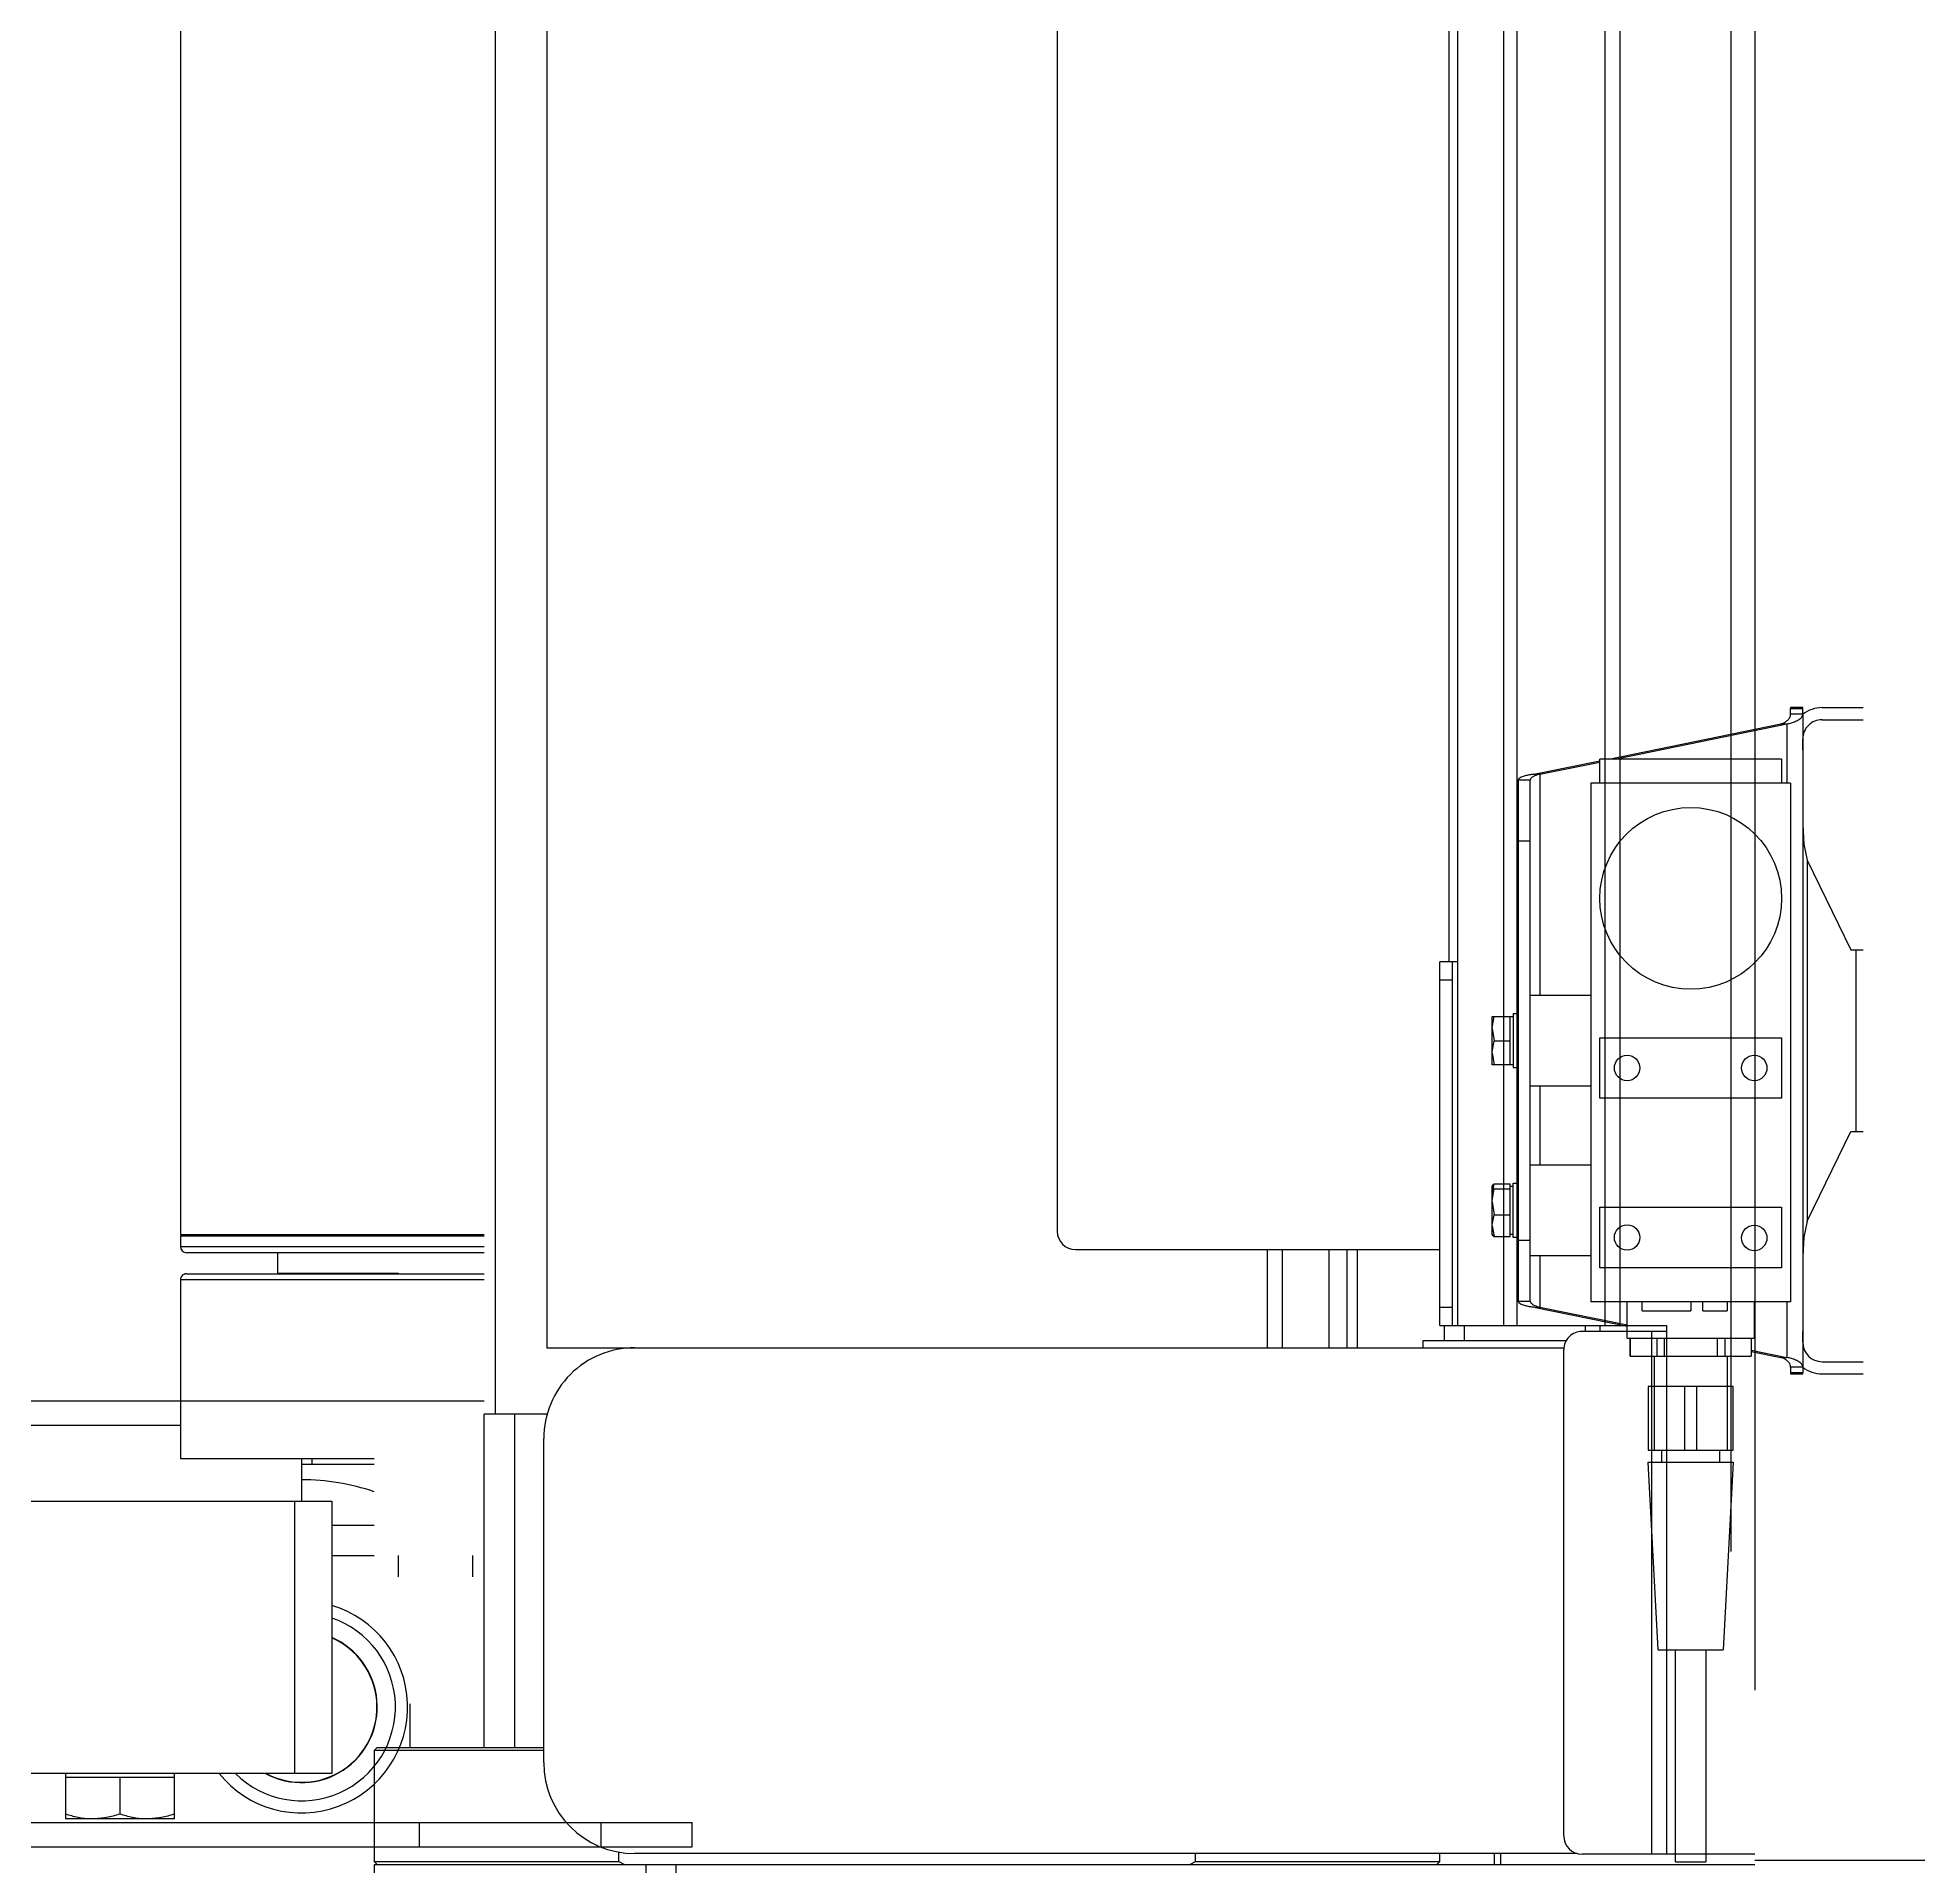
# Model space of a CAD drawing. Header units: inches. Extents: x -955375 to 106222, y -96450 to 64845.
# Drawn here: x 8851.3 to 9161.9, y 26916.3 to 27218.2 of the extents above; entities that cross this region are included whole.
import ezdxf

# ---------------------------------------------------------------- set-up
doc = ezdxf.new("R2010")
doc.units = ezdxf.units.IN
doc.header["$MEASUREMENT"] = 0
doc.linetypes.add('CONTINUA', pattern=[0])
doc.layers.add('ACHUTECH', color=24, linetype='Continuous', lineweight=18)
doc.layers.add('DIBUJO', color=2, linetype='Continuous')
doc.layers.add('P-EQUIPO NUEVO', color=134, linetype='Continuous')
doc.styles.get("Standard").update_dxf_attribs({"font": 'isocp2.shx'})
doc.dimstyles.new('SUPERPEQUEÑA', dxfattribs={"dimtxt": 0.1, "dimasz": 0.05, "dimexe": 0.1, "dimexo": 0.15, "dimgap": 0.05, "dimtad": 1, "dimzin": 0, "dimdsep": 46, "dimtxsty": 'Standard', "dimblk1": 'CRUZZ', "dimblk2": 'CRUZZ', "dimsah": 1, "dimcen": 0.03, "dimse1": 1, "dimse2": 1, "dimclrd": 109, "dimclre": 4, "dimclrt": 173, "dimadec": 0, "dimazin": 0, "dimtfac": 1, "dimtix": 1, "dimtmove": 1, "dimatfit": 3, "dimldrblk": 'CRUZZ', "dimfxl": 1, "dimtolj": 1, "dimtzin": 0, "dimlwd": -1, "dimarcsym": 0})

# ---------------------------------------------------------------- blocks, each defined once
blk = doc.blocks.new('CRUZ')
at = {"layer": 'DIBUJO', "color": 7, "lineweight": -3}
for p, q in [((-0.22, 0), (0.22, 0)), ((0, 0.22), (0, -0.22))]:
    blk.add_line(p, q, dxfattribs=at)
at = {"layer": 'DIBUJO', "color": 7, "lineweight": -3, "const_width": 0.05}
blk.add_lwpolyline([(-0.03, 0, 1), (0.03, 0, 1)], format="xyb", close=True, dxfattribs=at)
blk = doc.blocks.new('CRUZZ')
at = {"layer": 'DIBUJO', "color": 3, "xscale": 10, "yscale": 10, "zscale": 10}
blk.add_blockref('CRUZ', (0, 0), dxfattribs=at)
blk = doc.blocks.new('*D185')
at = {"layer": 'ACHUTECH', "color": 7, "ltscale": 500, "transparency": 16777216}
blk.add_line((5118.65, 54499.15), (5118.65, 25409.93), dxfattribs=at)
at = {"layer": 'Defpoints', "color": 0, "linetype": 'CONTINUA', "ltscale": 500, "transparency": 16777216}
for p in [(26169.23, 54499.2), (5118.65, 25409.88), (6592.24, 25409.88)]:
    blk.add_point(p, dxfattribs=at)
at = {"layer": 'ACHUTECH', "color": 7, "linetype": 'CONTINUA', "ltscale": 500, "transparency": 16777216, "xscale": 0.05, "yscale": 0.05, "zscale": 0.05}
for p, rotation in [((5118.65, 54499.2), 90), ((5118.65, 25409.88), 270)]:
    blk.add_blockref('CRUZZ', p, dxfattribs=dict(at, rotation=rotation))
at = {"layer": 'ACHUTECH', "color": 7, "linetype": 'CONTINUA', "lineweight": 13, "ltscale": 500, "transparency": 16777216, "insert": (5118.56, 39954.54), "char_height": 0.15, "attachment_point": 5, "rotation": 90}
blk.add_mtext('\\A1;29089.32', dxfattribs=at)
blk = doc.blocks.new('*D201')
at = {"layer": 'ACHUTECH', "color": 7, "ltscale": 500, "transparency": 16777216}
blk.add_line((4340.12, 59153.03), (4340.12, 15437.33), dxfattribs=at)
at = {"layer": 'Defpoints', "color": 0, "linetype": 'CONTINUA', "ltscale": 500, "transparency": 16777216}
for p in [(21639.15, 59153.08), (4340.12, 15437.28), (6285.39, 15437.28)]:
    blk.add_point(p, dxfattribs=at)
at = {"layer": 'ACHUTECH', "color": 7, "linetype": 'CONTINUA', "ltscale": 500, "transparency": 16777216, "xscale": 0.05, "yscale": 0.05, "zscale": 0.05}
for p, rotation in [((4340.12, 59153.08), 90), ((4340.12, 15437.28), 270)]:
    blk.add_blockref('CRUZZ', p, dxfattribs=dict(at, rotation=rotation))
at = {"layer": 'ACHUTECH', "color": 7, "linetype": 'CONTINUA', "lineweight": 13, "ltscale": 500, "transparency": 16777216, "insert": (4340.02, 37295.18), "char_height": 0.15, "attachment_point": 5, "rotation": 90}
blk.add_mtext('\\A1;43715.81', dxfattribs=at)
blk = doc.blocks.new('termoformadora 2')
for p, q in [((140318.38, -8888.86), (140318.38, -8880.86)), ((140323.28, -8880.86), (140323.28, -8888.86)), ((140368.17, -8888.86), (140368.17, -8880.86)), ((140368.17, -8888.86), (140140.17, -8888.86)), ((140182.17, -8890.66), (140182.17, -8888.86)), ((140183.17, -8888.86), (140183.17, -8890.66)), ((140192.67, -8888.86), (140192.17, -8889.36)), ((140233.48, -8888.86), (140232.55, -8889.36)), ((140327.79, -8889.36), (140326.86, -8888.86)), ((140368.17, -8889.36), (140367.67, -8888.86)), ((140140.17, -8889.55), (140110.17, -8889.55)), ((140140.17, -8890.55), (140168.72, -8890.55)), ((140153.27, -8889.26), (140148.27, -8889.26)), ((140148.27, -8924.26), (140148.27, -8889.26)), ((140153.27, -8889.26), (140153.27, -8924.26)), ((140154.76, -8977.86), (140154.76, -8890.55)), ((140157.22, -8976.86), (140157.22, -8890.55)), ((140169.55, -8890.66), (140325.17, -8890.66)), ((140192.17, -8889.36), (140192.17, -8890.66)), ((140232.55, -8889.36), (140192.17, -8889.36)), ((140232.55, -8889.36), (140232.55, -8890.66)), ((140315.67, -8891.76), (140315.67, -8895.76)), ((140330.67, -8891.76), (140315.67, -8891.76)), ((140368.17, -8889.36), (140327.79, -8889.36)), ((140327.79, -8889.36), (140327.79, -8890.9)), ((140360.67, -8891.76), (140330.67, -8891.76)), ((140330.67, -8891.76), (140330.67, -8895.76)), ((140453.55, -8891.76), (140360.67, -8891.76)), ((140360.67, -8891.76), (140360.67, -8895.76)), ((140368.17, -8907.66), (140368.17, -8889.36)), ((140171.72, -8893.55), (140171.72, -8973.86)), ((140330.67, -8895.76), (140315.67, -8895.76)), ((140360.67, -8895.76), (140330.67, -8895.76)), ((140453.55, -8895.76), (140360.67, -8895.76)), ((140401.17, -8896.36), (140419.17, -8896.36)), ((140401.17, -8897.17), (140401.17, -8903.86)), ((140410.17, -8903.26), (140410.17, -8897.17)), ((140419.17, -8903.86), (140419.17, -8897.17)), ((140375.17, -8948.86), (140375.17, -8903.86)), ((140375.17, -8903.86), (140885.17, -8903.86)), ((140381.31, -8903.86), (140381.31, -8948.86)), ((140419.17, -8903.26), (140401.17, -8903.26)), ((140340.17, -8905.66), (140340.17, -8959.16)), ((140340.17, -8907.66), (140368.17, -8907.66)), ((140367.67, -8908.16), (140368.17, -8907.66)), ((140367.67, -8908.16), (140340.17, -8908.16)), ((140345, -8963.17), (140345, -8908.16)), ((140350, -8908.16), (140350, -8963.17)), ((140362.22, -8908.16), (140362.22, -8915.36)), ((140140.17, -9578.12), (140140.17, -8917.61)), ((140143.77, -8955.26), (140145.39, -8924.26)), ((140156.14, -8924.26), (140145.39, -8924.26)), ((140156.14, -8924.26), (140157.77, -8955.26)), ((140351.88, -8936.36), (140351.88, -8939.86)), ((140364.27, -8936.36), (140364.17, -8936.46)), ((140364.17, -8936.46), (140364.17, -8939.86)), ((140144.15, -9555.18), (140144.15, -8940.55)), ((140375.17, -8939.86), (140368.17, -8939.86)), ((140375.17, -8944.86), (140368.17, -8944.86)), ((140885.17, -8948.86), (140375.17, -8948.86)), ((140380.17, -8955.86), (140380.17, -8948.86)), ((140157.77, -8955.26), (140143.77, -8955.26)), ((140143.77, -8957.26), (140143.77, -8967.76)), ((140157.77, -8957.26), (140143.77, -8957.26)), ((140144.77, -8972.76), (140144.77, -8957.26)), ((140146.02, -8957.26), (140146.02, -8955.26)), ((140149.77, -8957.26), (140149.77, -8967.76)), ((140151.77, -8967.76), (140151.77, -8957.26)), ((140155.52, -8955.26), (140155.52, -8957.26)), ((140156.77, -8957.26), (140156.77, -8972.76)), ((140157.77, -8967.76), (140157.77, -8957.26)), ((140368.17, -8954.86), (140380.17, -8954.86)), ((140400.17, -8955.86), (140368.17, -8955.86)), ((140378.44, -8954.86), (140378.44, -8955.86)), ((140400.17, -8985.36), (140400.17, -8955.86)), ((140339.63, -8963.17), (140350, -8963.17)), ((140348.17, -8963.17), (140348.17, -9532.56)), ((140943.67, -8961.36), (140400.17, -8961.36)), ((140350, -8965.36), (140943.67, -8965.36)), ((140143.77, -8967.76), (140157.77, -8967.76)), ((140129.07, -8969.86), (140122.27, -8969.86)), ((140129.07, -8971.86), (140122.27, -8971.86)), ((140132.27, -8969.86), (140132.27, -8970.04)), ((140134.27, -8969.86), (140132.27, -8969.86)), ((140132.27, -8970.97), (140132.27, -8970.04)), ((140132.27, -8970.04), (140134.27, -8970.04)), ((140132.27, -8970.97), (140134.27, -8970.98)), ((140132.27, -9078.75), (140132.27, -8970.97)), ((140134.27, -8970.98), (140134.27, -8969.86)), ((140134.87, -8981.76), (140134.87, -8972.57)), ((140135.87, -8972.57), (140134.87, -8972.57)), ((140140.77, -8973.77), (140134.87, -8972.57)), ((140140.77, -8973.57), (140135.87, -8972.57)), ((140160.77, -8972.76), (140140.77, -8972.76)), ((140140.77, -8975.76), (140140.77, -8972.76)), ((140140.8, -8975.76), (140140.8, -8972.76)), ((140145.15, -8975.76), (140145.15, -8972.76)), ((140146.41, -8975.76), (140146.41, -8972.76)), ((140155.13, -8975.76), (140155.13, -8972.76)), ((140156.38, -8975.76), (140156.38, -8972.76)), ((140160.74, -8975.76), (140160.74, -8972.76)), ((140160.77, -8972.76), (140160.77, -8975.76)), ((140132.27, -8975.06), (140132.27, -8976.86)), ((140161.27, -8975.76), (140140.27, -8975.76)), ((140140.27, -8981.76), (140140.27, -8975.76)), ((140161.27, -8975.76), (140161.27, -8981.76)), ((140194.97, -8975.36), (140171.32, -8975.36)), ((140339.67, -8974.16), (140171.71, -8974.16)), ((140188.17, -8977.86), (140188.17, -8975.36)), ((140191.5, -8977.86), (140191.5, -8975.36)), ((140194.97, -8974.16), (140194.97, -8975.36)), ((140205.83, -8990.36), (140205.83, -8974.16)), ((140207.55, -8990.36), (140207.55, -8974.16)), ((140210.49, -8974.16), (140210.49, -8990.36)), ((140218.17, -8974.16), (140218.17, -8990.36)), ((140220.67, -8974.16), (140220.67, -8990.36)), ((140339.67, -9521.56), (140339.67, -8974.16)), ((140154.76, -8976.86), (140168.72, -8976.86)), ((140192.18, -8977.86), (140154.76, -8977.86)), ((140176.67, -8980.89), (140161.27, -8977.75)), ((140175.67, -8980.89), (140161.27, -8977.95)), ((140162.48, -9517.86), (140162.48, -8977.86)), ((140164.93, -9517.86), (140164.93, -8977.86)), ((140165.72, -8976.86), (140165.72, -8977.86)), ((140168.22, -8977.86), (140168.22, -8976.86)), ((140179.44, -8977.86), (140179.44, -9517.86)), ((140181.7, -9517.86), (140181.7, -8977.86)), ((140189.25, -8977.86), (140189.25, -9517.86)), ((140190.18, -9037.86), (140190.18, -8977.86)), ((140192.18, -8977.86), (140192.18, -9037.86)), ((140134.27, -9067.36), (140134.27, -8981.76)), ((140134.27, -8981.76), (140167.27, -8981.76)), ((140148.77, -8980.26), (140144.77, -8980.26)), ((140144.77, -8981.76), (140144.77, -8980.26)), ((140148.77, -8980.26), (140148.77, -8981.76)), ((140158.77, -8980.26), (140150.77, -8980.26)), ((140150.77, -8981.76), (140150.77, -8980.26)), ((140158.77, -8980.26), (140158.77, -8981.76)), ((140167.27, -9067.36), (140167.27, -8981.76)), ((140175.67, -8989.36), (140175.67, -8980.89)), ((140176.67, -8980.89), (140175.67, -8980.89)), ((140179.27, -8981.86), (140177.27, -8981.86)), ((140177.27, -8981.86), (140177.27, -9067.86)), ((140179.27, -9067.86), (140179.27, -8981.86)), ((140192.18, -8980.86), (140190.18, -8980.86)), ((140350, -8985.36), (140400.17, -8985.36)), ((140135.77, -8997.36), (140135.77, -8987.36)), ((140135.77, -8987.36), (140165.77, -8987.36)), ((140165.77, -8987.36), (140165.77, -8997.36)), ((140399.17, -8986.36), (140350, -8986.36)), ((140384.17, -8986.46), (140364.17, -8986.46)), ((140384.17, -8986.46), (140384.07, -8986.36)), ((140384.17, -8989.86), (140384.17, -8986.46)), ((140132.06, -8992.41), (140132.27, -8989.25)), ((140132.27, -8989.25), (140132.27, -8989.25)), ((140132.27, -8989.25), (140132.27, -8989.25)), ((140167.27, -8989.36), (140177.27, -8989.36)), ((140252.37, -8990.36), (140192.18, -8990.36)), ((140350, -8989.86), (140399.17, -8989.86)), ((140400.17, -8990.86), (140350, -8990.86)), ((140400.17, -8992.56), (140400.17, -8990.86)), ((140131.52, -8995.04), (140132.06, -8992.41)), ((140132.06, -8992.41), (140132.06, -8992.41)), ((140177.27, -8991.86), (140179.27, -8991.86)), ((140179.27, -8992.36), (140180.07, -8992.36)), ((140180.07, -8992.36), (140180.07, -9001.36)), ((140180.07, -8992.86), (140180.57, -8992.86)), ((140183.21, -8992.53), (140180.57, -8992.53)), ((140180.57, -8992.53), (140180.57, -9001.2)), ((140183.55, -8992.83), (140183.21, -8992.53)), ((140183.21, -8992.53), (140183.21, -8992.53)), ((140183.21, -8992.53), (140183.21, -8992.53)), ((140183.57, -8994.31), (140183.21, -8992.53)), ((140183.57, -8994.44), (140183.21, -8996.09)), ((140183.54, -8992.81), (140183.57, -8992.86)), ((140183.57, -8992.92), (140183.55, -8992.83)), ((140183.55, -8992.83), (140183.55, -8992.83)), ((140183.57, -8992.86), (140183.57, -8994.31)), ((140183.57, -8994.31), (140183.57, -8994.44)), ((140183.57, -8994.31), (140183.57, -8998.25)), ((140183.57, -8994.44), (140183.57, -8994.44)), ((140255.37, -9502.36), (140255.37, -8993.36)), ((140350, -8992.56), (140400.17, -8992.56)), ((140400.17, -8992.86), (140350, -8992.86)), ((140399.87, -8992.86), (140400.17, -8992.56)), ((140400.17, -9552.86), (140400.17, -8992.86)), ((140131.52, -8995.04), (140124.34, -9009.86)), ((140131.52, -9054.69), (140131.52, -8995.04)), ((140165.77, -8997.36), (140135.77, -8997.36)), ((140183.21, -8996.09), (140180.57, -8996.09)), ((140183.21, -8996.09), (140183.21, -8996.09)), ((140183.21, -8996.09), (140183.21, -8996.09)), ((140183.57, -8998.25), (140183.21, -8996.09)), ((140180.57, -9000.86), (140180.07, -9000.86)), ((140183.21, -9000.42), (140180.57, -9000.42)), ((140183.57, -8998.41), (140183.21, -9000.42)), ((140183.57, -8999.42), (140183.21, -9001.2)), ((140183.21, -9000.42), (140183.21, -9000.42)), ((140183.21, -9000.42), (140183.21, -9000.42)), ((140183.21, -9000.42), (140183.55, -9000.72)), ((140183.57, -9000.81), (140183.33, -9001.12)), ((140183.57, -9000.86), (140183.54, -9000.92)), ((140183.55, -9000.72), (140183.55, -9000.72)), ((140183.55, -9000.72), (140183.57, -9000.81)), ((140183.57, -8998.25), (140183.57, -8998.41)), ((140183.57, -8998.25), (140183.57, -9000.81)), ((140183.57, -8998.41), (140183.57, -8998.41)), ((140183.57, -9000.81), (140183.57, -9000.81)), ((140183.57, -9000.81), (140183.57, -9000.81)), ((140180.07, -9001.36), (140179.27, -9001.36)), ((140183.21, -9001.2), (140180.57, -9001.2)), ((140183.33, -9001.12), (140183.21, -9001.2)), ((140183.21, -9001.2), (140183.21, -9001.2)), ((140183.21, -9001.2), (140183.21, -9001.2)), ((140183.33, -9001.12), (140183.33, -9001.12)), ((140177.27, -9004.36), (140167.27, -9004.36)), ((140175.67, -9017.36), (140175.67, -9004.36)), ((140124.34, -9009.86), (140122.27, -9009.86)), ((140123.49, -9039.86), (140123.49, -9009.86)), ((140135.77, -9015.36), (140165.77, -9015.36)), ((140135.77, -9025.36), (140135.77, -9015.36)), ((140165.77, -9015.36), (140165.77, -9025.36)), ((140167.27, -9017.36), (140177.27, -9017.36)), ((140179.27, -9020.36), (140180.07, -9020.36)), ((140180.07, -9029.36), (140180.07, -9020.36)), ((140180.07, -9020.86), (140183.21, -9020.86)), ((140180.57, -9020.86), (140180.57, -9028.86)), ((140183.21, -9020.86), (140183.57, -9020.86)), ((140183.57, -9022.86), (140183.21, -9020.86)), ((140183.57, -9020.86), (140183.57, -9022.86)), ((140165.77, -9025.36), (140135.77, -9025.36)), ((140183.21, -9024.86), (140180.57, -9024.86)), ((140183.57, -9023.01), (140183.21, -9024.86)), ((140183.21, -9024.86), (140183.21, -9024.86)), ((140183.21, -9024.86), (140183.21, -9024.86)), ((140183.57, -9026.86), (140183.21, -9024.86)), ((140183.57, -9022.86), (140183.57, -9023.01)), ((140183.57, -9022.86), (140183.57, -9026.86)), ((140183.57, -9023.01), (140183.57, -9023.01)), ((140183.57, -9027.01), (140183.21, -9028.86)), ((140183.57, -9026.86), (140183.57, -9027.01)), ((140183.57, -9026.86), (140183.57, -9028.86)), ((140183.57, -9027.01), (140183.57, -9027.01)), ((140180.07, -9029.36), (140179.27, -9029.36)), ((140183.57, -9028.86), (140180.07, -9028.86)), ((140183.21, -9028.86), (140183.21, -9028.86)), ((140183.21, -9028.86), (140183.21, -9028.86)), ((140177.27, -9032.36), (140167.27, -9032.36)), ((140175.67, -9068.84), (140175.67, -9032.36)), ((140190.18, -9034.86), (140192.18, -9034.86)), ((140189.25, -9037.86), (140192.18, -9037.86)), ((140190.66, -9037.86), (140190.66, -9457.86)), ((140124.34, -9039.86), (140122.27, -9039.86)), ((140131.52, -9054.69), (140124.34, -9039.86)), ((140132.06, -9057.32), (140131.52, -9054.69)), ((140131.52, -9054.69), (140131.52, -9054.69)), ((140131.52, -9054.69), (140131.52, -9054.69)), ((140132.27, -9060.48), (140132.06, -9057.32)), ((140132.06, -9057.32), (140132.06, -9057.32)), ((140179.27, -9057.86), (140177.27, -9057.86)), ((140134.27, -9067.36), (140167.27, -9067.36)), ((140134.87, -9077.16), (140134.87, -9067.36)), ((140135.77, -9071.36), (140135.77, -9067.36)), ((140165.77, -9067.36), (140165.77, -9071.36)), ((140176.67, -9068.84), (140165.77, -9071.07)), ((140175.67, -9068.84), (140165.77, -9070.86)), ((140176.67, -9068.84), (140175.67, -9068.84)), ((140177.27, -9067.86), (140179.27, -9067.86)), ((140163.3, -9071.36), (140134.87, -9077.16)), ((140135.77, -9071.36), (140165.77, -9071.36)), ((140164.3, -9071.36), (140135.87, -9077.16)), ((140132.27, -9072.86), (140132.27, -9074.66)), ((140129.07, -9077.86), (140122.27, -9077.86)), ((140135.87, -9077.16), (140134.87, -9077.16)), ((140129.07, -9079.86), (140122.27, -9079.86)), ((140132.27, -9078.75), (140132.27, -9079.69)), ((140132.27, -9078.75), (140134.27, -9078.75)), ((140132.27, -9079.69), (140132.27, -9079.86)), ((140134.27, -9079.69), (140132.27, -9079.69)), ((140132.27, -9079.86), (140134.27, -9079.86)), ((140134.27, -9078.75), (140134.27, -9079.69)), ((140134.27, -9079.86), (140134.27, -9079.69))]:
    blk.add_line(p, q)
for centre, radius in [((140140.27, -8992.29), 2.1), ((140161.27, -8992.36), 2.1), ((140140.27, -9020.36), 2.1), ((140161.27, -9020.36), 2.1), ((140150.77, -9048.36), 15)]:
    blk.add_circle(centre, radius)
for centre, radius, start, end in [((140168.72, -8893.55), 3, 0, 90), ((140325.17, -8905.66), 15, 0, 90), ((140380.17, -8914.86), 17.5, 38.9448, 253.3984), ((140380.17, -8914.86), 15.5, 45.2087, 251.1809), ((140380.17, -8914.86), 12.5, 61.6424, 246.4218), ((140380.17, -8914.86), 12.45, 62.0717, 246.3214), ((140380.17, -8914.86), 37.5, 251.3371, 270), ((140325.17, -8959.16), 15, 270, 0), ((140129.07, -8975.06), 5.2, 52.0201, 90), ((140129.07, -8975.06), 3.2, 0, 90), ((140168.72, -8973.86), 3, 270, 0), ((140399.17, -8985.36), 1, 270, 0), ((140252.37, -8993.36), 3, 0, 90), ((140399.17, -8990.86), 1, 0, 90), ((140129.07, -9074.66), 3.2, 270, 0), ((140129.07, -9074.66), 5.19, 270.0096, 308.0668)]:
    blk.add_arc(centre, radius, start, end)
for points, knots in [([(140401.17, -8897.17), (140401.9, -8896.94), (140403.38, -8896.49), (140404.9, -8896.41), (140405.67, -8896.36)], [0, 0, 0, 0, 0.49546, 1, 1, 1, 1]), ([(140401.17, -8896.36), (140401.17, -8896.37), (140401.17, -8896.41), (140401.17, -8896.84), (140401.17, -8897.17)], [0, 0, 0, 0, 0.220363, 1, 1, 1, 1]), ([(140405.67, -8896.36), (140405.78, -8896.37), (140406.58, -8896.37), (140408.11, -8896.55), (140409.48, -8896.96), (140410.17, -8897.17)], [0, 0, 0, 0, 0.070094, 0.530783, 1, 1, 1, 1]), ([(140410.17, -8897.17), (140410.9, -8896.94), (140412.38, -8896.49), (140413.9, -8896.41), (140414.67, -8896.36)], [0, 0, 0, 0, 0.495457, 1, 1, 1, 1]), ([(140414.67, -8896.36), (140414.78, -8896.37), (140415.58, -8896.37), (140417.11, -8896.55), (140418.48, -8896.96), (140419.17, -8897.17)], [0, 0, 0, 0, 0.070084, 0.530786, 1, 1, 1, 1]), ([(140419.17, -8897.17), (140419.17, -8896.84), (140419.17, -8896.41), (140419.17, -8896.37), (140419.17, -8896.36)], [0, 0, 0, 0, 0.779637, 1, 1, 1, 1])]:
    blk.add_open_spline(points, degree=3, knots=knots)
for points in [[(140132.27, -8970.97), (140132.42, -8971.41), (140132.76, -8971.75), (140133.09, -8971.96), (140133.44, -8972.14), (140134.11, -8972.38), (140134.87, -8972.57)], [(140134.27, -8970.98), (140134.34, -8971.37), (140134.52, -8971.69), (140134.68, -8971.88), (140134.87, -8972.04), (140135.06, -8972.19), (140135.26, -8972.31), (140135.55, -8972.45), (140135.87, -8972.57)], [(140177.27, -8981.86), (140177.18, -8981.6), (140176.97, -8981.39), (140176.77, -8981.26), (140176.55, -8981.15), (140176.14, -8981), (140175.67, -8980.89)], [(140179.27, -8981.86), (140179.09, -8981.57), (140178.74, -8981.38), (140178.42, -8981.25), (140178.08, -8981.14), (140177.42, -8981), (140176.67, -8980.89)], [(140175.67, -9068.84), (140176.14, -9068.73), (140176.54, -9068.58), (140176.75, -9068.48), (140176.94, -9068.36), (140177.07, -9068.26), (140177.17, -9068.14), (140177.24, -9068.01), (140177.27, -9067.86)], [(140176.67, -9068.84), (140177.42, -9068.73), (140178.08, -9068.59), (140178.42, -9068.48), (140178.74, -9068.35), (140179.09, -9068.16), (140179.27, -9067.86)], [(140134.87, -9077.16), (140134.11, -9077.35), (140133.44, -9077.59), (140133.08, -9077.77), (140132.75, -9077.98), (140132.41, -9078.32), (140132.27, -9078.75)], [(140135.87, -9077.16), (140135.38, -9077.36), (140134.97, -9077.61), (140134.74, -9077.8), (140134.54, -9078.02), (140134.34, -9078.36), (140134.27, -9078.75)]]:
    blk.add_spline(points, degree=3)

msp = doc.modelspace()

# ---------------------------------------------------------------- block references
at = {"layer": 'P-EQUIPO NUEVO', "lineweight": 0, "rotation": 180}
msp.add_blockref('termoformadora 2', (149275.079, 18027.72), dxfattribs=at)

# ---------------------------------------------------------------- dimensions: what is measured, and where the dimension line sits
at = {"layer": 'ACHUTECH', "color": 7, "linetype": 'CONTINUA', "lineweight": 13, "ltscale": 500}
for base, p1, p2, picture, middle in [((4340.116, 15437.278), (21639.15, 59153.085), (6285.39, 15437.278), '*D201', (4340.021, 37295.181)), ((5118.653, 25409.883), (26169.229, 54499.203), (6592.24, 25409.883), '*D185', (5118.558, 39954.543))]:
    dim = msp.add_linear_dim(base=base, p1=p1, p2=p2, angle=90, dimstyle='SUPERPEQUEÑA', override={"dimtxt": 0.15, "dimgap": 0.02, "dimclrd": 7, "dimclrt": 7, "dimfxl": 0.2}, dxfattribs=at)
    dim.commit()
    dim.dimension.update_dxf_attribs({"geometry": picture, "text_midpoint": middle})

doc.saveas('drawing.dxf')
